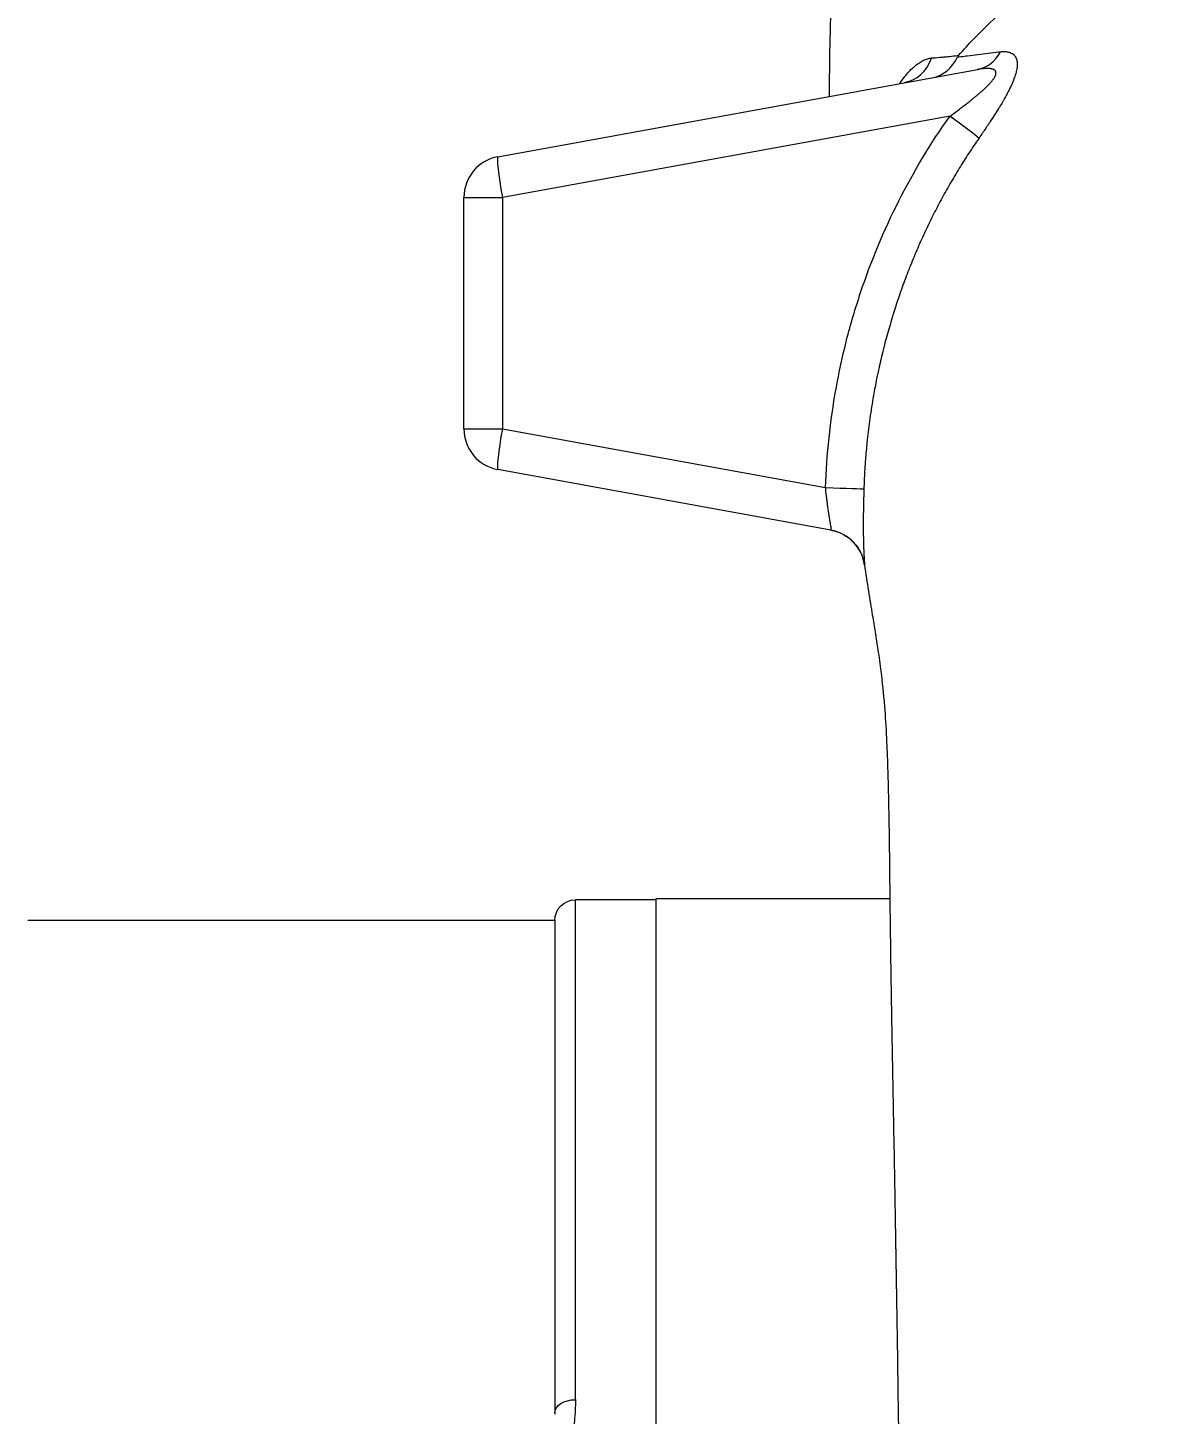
# Model space of a CAD drawing. Header units: millimetres. Extents: x -2122 to 22797, y 3569 to 89276.
# Drawn here: x -874.7 to -660.8, y 87982.9 to 88247.2 of the extents above; entities that cross this region are included whole.
import ezdxf

# ---------------------------------------------------------------- set-up
doc = ezdxf.new("R2010")
doc.units = ezdxf.units.MM
doc.header["$LTSCALE"] = 20
doc.layers.add('IA-DIBUJO', color=3, linetype='Continuous', lineweight=30)
doc.layers.add('IA-DIM', color=7, linetype='Continuous')
doc.styles.add('ING-AMB', font='romans.shx', dxfattribs={"width": 0.75, "oblique": 15})
doc.dimstyles.new('ING-AMB 20', dxfattribs={"dimscale": 20, "dimtxt": 3, "dimasz": 2.5, "dimexe": 1, "dimexo": 1, "dimgap": 1, "dimtad": 1, "dimdec": 0, "dimzin": 0, "dimdsep": 46, "dimtxsty": 'ING-AMB', "dimcen": 0.1, "dimclrd": 7, "dimclre": 7, "dimclrt": 2, "dimadec": 0, "dimazin": 0, "dimtfac": 1, "dimtdec": 0, "dimtmove": 0, "dimatfit": 0, "dimfxl": 1.25, "dimtolj": 1, "dimtzin": 0, "dimarcsym": 1})

# ---------------------------------------------------------------- blocks, each defined once
blk = doc.blocks.new('*D17')
at = {"layer": 'Defpoints', "color": 0, "transparency": 16777216}
for p in [(-947.86, 88936.89), (-607.86, 88704.58), (-947.86, 88101.68)]:
    blk.add_point(p, dxfattribs=at)
at = {"layer": 'IA-DIM', "color": 7, "lineweight": -2, "transparency": 16777216}
for p, q in [((-947.86, 88121.68), (-947.86, 88956.89)), ((-607.86, 88724.58), (-607.86, 88956.89)), ((-657.86, 88936.89), (-897.86, 88936.89))]:
    blk.add_line(p, q, dxfattribs=at)
at = {"layer": 'IA-DIM', "color": 7, "transparency": 16777216}
for points in [[(-897.86, 88945.23), (-897.86, 88928.56), (-947.86, 88936.89)], [(-657.86, 88945.23), (-657.86, 88928.56), (-607.86, 88936.89)]]:
    blk.add_solid(points, dxfattribs=at)
at = {"layer": 'IA-DIM', "color": 2, "transparency": 16777216, "insert": (-777.86, 88986.89), "char_height": 60, "attachment_point": 5, "style": 'ING-AMB'}
blk.add_mtext('\\A1;340', dxfattribs=at)
blk = doc.blocks.new('*D28')
at = {"layer": 'Defpoints', "color": 0, "transparency": 16777216}
for p in [(2200.2, 89055.28), (-947.86, 88101.68), (2200.2, 88063.32)]:
    blk.add_point(p, dxfattribs=at)
at = {"layer": 'IA-DIM', "color": 7, "lineweight": -2, "transparency": 16777216}
for p, q in [((-947.86, 88121.68), (-947.86, 89075.28)), ((2200.2, 88083.32), (2200.2, 89075.28)), ((-897.86, 89055.28), (2150.2, 89055.28))]:
    blk.add_line(p, q, dxfattribs=at)
at = {"layer": 'IA-DIM', "color": 7, "transparency": 16777216}
for points in [[(-897.86, 89063.61), (-897.86, 89046.95), (-947.86, 89055.28)], [(2150.2, 89063.61), (2150.2, 89046.95), (2200.2, 89055.28)]]:
    blk.add_solid(points, dxfattribs=at)
at = {"layer": 'IA-DIM', "color": 2, "transparency": 16777216, "insert": (626.17, 89105.28), "char_height": 60, "attachment_point": 5, "style": 'ING-AMB'}
blk.add_mtext('\\A1;3148', dxfattribs=at)

msp = doc.modelspace()

# ---------------------------------------------------------------- linework, layer by layer
at = {"layer": 'IA-DIBUJO', "color": 3, "linetype": 'Continuous', "lineweight": 0, "extrusion": (2.06626e-48, 1, -1.83697e-16)}
for p, q in [((-785.08, 88222.63), (-693.65, 88239.26)), ((-698.91, 88230.37), (-784.24, 88214.86)), ((-791.57, 88170.76), (-791.57, 88214.86)), ((-791.57, 88214.86), (-784.24, 88214.86)), ((-784.24, 88214.86), (-784.24, 88170.76)), ((-791.57, 88170.76), (-784.24, 88170.76)), ((-784.24, 88170.76), (-722.63, 88159.56)), ((-721.62, 88151.45), (-785.08, 88162.99)), ((-770.31, 87985.73), (-770.31, 88081)), ((-755.02, 88081), (-770.31, 88081)), ((-755.02, 88081.2), (-755.02, 87809.58)), ((-710.39, 88081.2), (-755.02, 88081.2)), ((-774.26, 88077.08), (-874.7, 88077.08)), ((-774.26, 88077.08), (-774.26, 87983.09))]:
    msp.add_line(p, q, dxfattribs=at)
at = {"layer": 'IA-DIBUJO', "color": 3, "linetype": 'Continuous', "lineweight": 0}
for centre, start, end in [((-783.67, 88214.86), 100.3048, 180), ((-783.67, 88170.76), 180, 259.6952)]:
    msp.add_arc(centre, 7.9, start, end, dxfattribs=at)
at = {"layer": 'IA-DIBUJO', "color": 3, "linetype": 'Continuous', "lineweight": 0, "extrusion": (1.12482e-32, -1.83697e-16, -1)}
msp.add_arc((770.31, 88077.05), 3.95, 0, 90, dxfattribs=at)
at = {"layer": 'IA-DIBUJO', "color": 3, "linetype": 'Continuous', "lineweight": 0}
for centre, major_axis, ratio, start_param, end_param in [((-695.07, 88247.03), (1.41, -7.77), 0.840148, 0, 0.825746), ((-709.1, 88244.48), (1.41, -7.77), 0.89416, 0, 1.012937), ((-703.75, 88245.45), (-1.41, 7.77), 0.881445, -3.141428, -2.235744), ((-783.67, 88214.86), (-1.41, 7.77), 0.071372, 0, 1.55782), ((-783.67, 88170.76), (-1.41, -7.77), 0.071372, -1.55782, 0), ((-723.03, 88143.68), (1.41, 7.77), 0.999993, -1.251339, 0)]:
    msp.add_ellipse(centre, major_axis=major_axis, ratio=ratio, start_param=start_param, end_param=end_param, dxfattribs=at)
at = {"layer": 'IA-DIBUJO', "color": 3, "linetype": 'Continuous', "lineweight": 0, "extrusion": (9.86076e-32, -1.83697e-16, -1)}
msp.add_ellipse((-699.48, 88230.37), major_axis=(6.44, -4.58), ratio=0.042156, start_param=-1.511681, end_param=-0.360789, dxfattribs=at)
at = {"layer": 'IA-DIBUJO', "color": 3, "linetype": 'Continuous', "lineweight": 0, "extrusion": (9.24446e-33, -1.83697e-16, -1)}
msp.add_ellipse((-723.21, 88159.56), major_axis=(7.9, -0.26), ratio=0.002389, start_param=-1.498236, end_param=-0.083182, dxfattribs=at)
at = {"layer": 'IA-DIBUJO', "color": 3, "linetype": 'Continuous', "lineweight": 0, "extrusion": (1.12482e-32, -1.83697e-16, -1)}
msp.add_ellipse((-770.31, 87983.16), major_axis=(-3.95, 0), ratio=0.648974, start_param=0, end_param=1.570796, dxfattribs=at)
at = {"layer": 'IA-DIBUJO', "color": 3, "linetype": 'Continuous', "lineweight": 0}
for points, knots in [([(-719.96, 88284.39), (-720.16, 88281.22), (-720.35, 88278.07), (-720.77, 88270.92), (-720.99, 88266.93), (-721.44, 88257.58), (-721.64, 88252.24), (-721.88, 88242.64), (-721.94, 88238.36), (-721.95, 88234.11)], [0, 0, 0, 0, 10.003344, 10.003344, 22.864643, 22.864643, 40.258357, 40.258357, 54.513381, 54.513381, 54.513381, 54.513381]), ([(-697.28, 88241.93), (-695.39, 88244.08), (-693.4, 88246.15), (-687.64, 88251.65), (-683.69, 88254.89), (-678.5, 88258.59), (-677.42, 88259.33), (-676.33, 88260.04)], [0.76494953, 0.76494953, 0.76494953, 0.76494953, 0.77083333, 0.77083333, 0.78125, 0.78125, 0.783943, 0.783943, 0.783943, 0.783943]), ([(-697.48, 88241.64), (-697.05, 88241.69), (-696.61, 88241.74), (-696.17, 88241.79), (-695.98, 88241.81), (-695.78, 88241.84), (-695.59, 88241.86), (-694.95, 88241.94), (-694.3, 88242.01), (-693.63, 88242.09), (-692.98, 88242.17), (-692.31, 88242.26), (-691.63, 88242.34), (-690.97, 88242.42), (-690.28, 88242.51), (-689.59, 88242.6), (-689.49, 88242.61), (-689.4, 88242.62), (-689.31, 88242.63)], [0.000114507, 0.000114507, 0.000114507, 0.000114507, 0.001626516, 0.001626516, 0.001626516, 0.002284072, 0.002284072, 0.002284072, 0.004421465, 0.004421465, 0.004421465, 0.006522394, 0.006522394, 0.006522394, 0.00857731, 0.00857731, 0.00857731, 0.008854581, 0.008854581, 0.008854581, 0.008854581]), ([(-689.31, 88242.63), (-689.17, 88242.65), (-689.03, 88242.66), (-688.77, 88242.68), (-688.64, 88242.68), (-688.49, 88242.67), (-688.46, 88242.67), (-688.31, 88242.67), (-688.19, 88242.66), (-687.96, 88242.62), (-687.85, 88242.6), (-687.72, 88242.57), (-687.68, 88242.56), (-687.65, 88242.55), (-687.64, 88242.55), (-687.5, 88242.5), (-687.36, 88242.45), (-687.15, 88242.34), (-687.06, 88242.29), (-686.98, 88242.23), (-686.98, 88242.23), (-686.88, 88242.16), (-686.79, 88242.08), (-686.62, 88241.9), (-686.54, 88241.81), (-686.48, 88241.7), (-686.48, 88241.7), (-686.36, 88241.52), (-686.27, 88241.31), (-686.2, 88241.04), (-686.19, 88241), (-686.18, 88240.95), (-686.18, 88240.94), (-686.15, 88240.78), (-686.13, 88240.62), (-686.11, 88240.31), (-686.11, 88240.16), (-686.12, 88239.98), (-686.12, 88239.96), (-686.14, 88239.76), (-686.16, 88239.57), (-686.21, 88239.22), (-686.25, 88239.05), (-686.3, 88238.84), (-686.31, 88238.8), (-686.41, 88238.39), (-686.53, 88238.01), (-686.69, 88237.56), (-686.71, 88237.51), (-686.81, 88237.25), (-686.89, 88237.04), (-687.06, 88236.64), (-687.14, 88236.46), (-687.34, 88236.02), (-687.46, 88235.76), (-687.69, 88235.29), (-687.8, 88235.08), (-687.94, 88234.8), (-687.98, 88234.74), (-688.15, 88234.4), (-688.3, 88234.13), (-688.53, 88233.72), (-688.61, 88233.58), (-688.73, 88233.37), (-688.77, 88233.31), (-688.97, 88232.95), (-689.15, 88232.65), (-689.41, 88232.22), (-689.48, 88232.1), (-689.59, 88231.93), (-689.63, 88231.87), (-689.91, 88231.4), (-690.17, 88230.99), (-690.7, 88230.16), (-690.98, 88229.74), (-691.31, 88229.24), (-691.36, 88229.16), (-691.44, 88229.05), (-691.46, 88229.01), (-691.89, 88228.38), (-692.3, 88227.77), (-692.94, 88226.84), (-693.16, 88226.51), (-693.39, 88226.18)], [0, 0, 0, 0, 0.00040292, 0.00040292, 0.0007987, 0.0007987, 0.00089563, 0.00089563, 0.00128511, 0.00128511, 0.00165686, 0.00165686, 0.00177767, 0.00177767, 0.00179126, 0.00179126, 0.00231447, 0.00231447, 0.00267937, 0.00267937, 0.0026869, 0.0026869, 0.00314725, 0.00314725, 0.00358253, 0.00358253, 0.00359145, 0.00359145, 0.00434947, 0.00434947, 0.00447816, 0.00447816, 0.00451137, 0.00451137, 0.0049742, 0.0049742, 0.00537379, 0.00537379, 0.00543616, 0.00543616, 0.00588317, 0.00588317, 0.00626942, 0.00626942, 0.00635841, 0.00635841, 0.00716506, 0.00716506, 0.0072741, 0.0072741, 0.0076976, 0.0076976, 0.00806069, 0.00806069, 0.00855222, 0.00855222, 0.00895632, 0.00895632, 0.00907813, 0.00907813, 0.00958646, 0.00958646, 0.00985195, 0.00985195, 0.00996752, 0.00996752, 0.01052269, 0.01052269, 0.01074758, 0.01074758, 0.01085, 0.01085, 0.01160698, 0.01160698, 0.01238884, 0.01238884, 0.01253885, 0.01253885, 0.01259888, 0.01259888, 0.01372253, 0.01372253, 0.01433011, 0.01433011, 0.01433011, 0.01433011]), ([(-708.52, 88236.55), (-708.33, 88236.84), (-708.14, 88237.12), (-707.68, 88237.73), (-707.42, 88238.06), (-706.63, 88238.98), (-706.1, 88239.51), (-705.29, 88240.17), (-705.02, 88240.37), (-704.48, 88240.72), (-704.22, 88240.87), (-703.44, 88241.25), (-702.93, 88241.4), (-702.45, 88241.44)], [0.007051535, 0.007051535, 0.007051535, 0.007051535, 0.007699734, 0.007699734, 0.00855526, 0.00855526, 0.010266312, 0.010266312, 0.011121838, 0.011121838, 0.011977364, 0.011977364, 0.013688416, 0.013688416, 0.013688416, 0.013688416]), ([(-702.45, 88241.44), (-701.94, 88241.48), (-701.42, 88241.52), (-700.89, 88241.57), (-700.7, 88241.59), (-700.51, 88241.6), (-700.32, 88241.62), (-700, 88241.65), (-699.68, 88241.68), (-699.36, 88241.71), (-698.87, 88241.76), (-698.37, 88241.81), (-697.87, 88241.87), (-697.68, 88241.89), (-697.48, 88241.91), (-697.28, 88241.93)], [0, 0, 0, 0, 0.001842276, 0.001842276, 0.001842276, 0.002491345, 0.002491345, 0.002491345, 0.003581603, 0.003581603, 0.003581603, 0.00521535, 0.00521535, 0.00521535, 0.005844649, 0.005844649, 0.005844649, 0.005844649]), ([(-697.28, 88241.93), (-697.29, 88241.92), (-697.3, 88241.92), (-697.33, 88241.88), (-697.35, 88241.85), (-697.4, 88241.79), (-697.42, 88241.76), (-697.45, 88241.7), (-697.47, 88241.67), (-697.48, 88241.64)], [0.00014732, 0.00014732, 0.00014732, 0.00014732, 0.00154569, 0.00154569, 0.00809662, 0.00809662, 0.01342277, 0.01342277, 0.01880557, 0.01880557, 0.01880557, 0.01880557]), ([(-698.91, 88230.37), (-698.57, 88230.63), (-698.22, 88230.88), (-697.88, 88231.14), (-697.55, 88231.38), (-697.22, 88231.63), (-696.89, 88231.88), (-696.8, 88231.94), (-696.72, 88232.01), (-696.63, 88232.07), (-696.35, 88232.28), (-696.07, 88232.5), (-695.79, 88232.72), (-695.57, 88232.89), (-695.35, 88233.06), (-695.13, 88233.23), (-694.94, 88233.39), (-694.74, 88233.54), (-694.55, 88233.7), (-694.52, 88233.72), (-694.49, 88233.74), (-694.47, 88233.76), (-694.31, 88233.89), (-694.15, 88234.02), (-693.99, 88234.15), (-693.85, 88234.27), (-693.7, 88234.4), (-693.56, 88234.52), (-693.52, 88234.55), (-693.48, 88234.58), (-693.45, 88234.61), (-693.4, 88234.65), (-693.36, 88234.69), (-693.31, 88234.73), (-693.17, 88234.84), (-693.04, 88234.96), (-692.9, 88235.08), (-692.78, 88235.19), (-692.65, 88235.31), (-692.52, 88235.42), (-692.52, 88235.43), (-692.51, 88235.43), (-692.5, 88235.44), (-692.4, 88235.54), (-692.29, 88235.64), (-692.18, 88235.73), (-692.08, 88235.83), (-691.99, 88235.92), (-691.89, 88236.02), (-691.8, 88236.11), (-691.71, 88236.19), (-691.62, 88236.28), (-691.55, 88236.36), (-691.47, 88236.44), (-691.39, 88236.52), (-691.32, 88236.6), (-691.25, 88236.68), (-691.18, 88236.76), (-691.12, 88236.83), (-691.05, 88236.9), (-690.99, 88236.98), (-690.98, 88236.99), (-690.97, 88237), (-690.96, 88237.02), (-690.94, 88237.04), (-690.92, 88237.07), (-690.9, 88237.09), (-690.85, 88237.16), (-690.79, 88237.22), (-690.74, 88237.29), (-690.69, 88237.36), (-690.64, 88237.43), (-690.6, 88237.5), (-690.54, 88237.57), (-690.49, 88237.65), (-690.45, 88237.73), (-690.41, 88237.79), (-690.38, 88237.85), (-690.35, 88237.9), (-690.32, 88237.96), (-690.3, 88238.02), (-690.27, 88238.08), (-690.25, 88238.14), (-690.23, 88238.19), (-690.21, 88238.25), (-690.2, 88238.28), (-690.19, 88238.31), (-690.19, 88238.35), (-690.17, 88238.4), (-690.17, 88238.45), (-690.16, 88238.5), (-690.16, 88238.55), (-690.16, 88238.6), (-690.16, 88238.64), (-690.17, 88238.7), (-690.18, 88238.75), (-690.19, 88238.79), (-690.2, 88238.81), (-690.2, 88238.82), (-690.21, 88238.84), (-690.23, 88238.89), (-690.25, 88238.93), (-690.28, 88238.98), (-690.31, 88239.02), (-690.35, 88239.06), (-690.39, 88239.1), (-690.41, 88239.11), (-690.43, 88239.13), (-690.46, 88239.15), (-690.47, 88239.16), (-690.49, 88239.17), (-690.51, 88239.18), (-690.55, 88239.21), (-690.6, 88239.23), (-690.64, 88239.25), (-690.69, 88239.28), (-690.74, 88239.29), (-690.79, 88239.31), (-690.84, 88239.33), (-690.9, 88239.35), (-690.96, 88239.36), (-690.99, 88239.37), (-691.03, 88239.38), (-691.06, 88239.38), (-691.07, 88239.38), (-691.08, 88239.39), (-691.09, 88239.39), (-691.16, 88239.4), (-691.23, 88239.41), (-691.31, 88239.42), (-691.39, 88239.43), (-691.47, 88239.44), (-691.56, 88239.44), (-691.64, 88239.44), (-691.72, 88239.45), (-691.8, 88239.45), (-691.82, 88239.45), (-691.84, 88239.45), (-691.87, 88239.45), (-691.98, 88239.45), (-692.09, 88239.44), (-692.21, 88239.44), (-692.33, 88239.43), (-692.45, 88239.42), (-692.57, 88239.41), (-692.62, 88239.4), (-692.68, 88239.4), (-692.74, 88239.39), (-692.86, 88239.38), (-692.98, 88239.36), (-693.1, 88239.35), (-693.23, 88239.33), (-693.36, 88239.31), (-693.49, 88239.29), (-693.54, 88239.28), (-693.6, 88239.27), (-693.65, 88239.26)], [0, 0, 0, 0, 0.000648292, 0.000648292, 0.000648292, 0.001273891, 0.001273891, 0.001273891, 0.001435369, 0.001435369, 0.001435369, 0.001972697, 0.001972697, 0.001972697, 0.002396382, 0.002396382, 0.002396382, 0.002778352, 0.002778352, 0.002778352, 0.002829057, 0.002829057, 0.002829057, 0.003141122, 0.003141122, 0.003141122, 0.003430342, 0.003430342, 0.003430342, 0.003502927, 0.003502927, 0.003502927, 0.003594573, 0.003594573, 0.003594573, 0.003873123, 0.003873123, 0.003873123, 0.004136506, 0.004136506, 0.004136506, 0.004151674, 0.004151674, 0.004151674, 0.004378759, 0.004378759, 0.004378759, 0.004592962, 0.004592962, 0.004592962, 0.004792764, 0.004792764, 0.004792764, 0.00497157, 0.00497157, 0.00497157, 0.005144074, 0.005144074, 0.005144074, 0.005308729, 0.005308729, 0.005308729, 0.005339783, 0.005339783, 0.005339783, 0.00539186, 0.00539186, 0.00539186, 0.005541634, 0.005541634, 0.005541634, 0.005691408, 0.005691408, 0.005691408, 0.005862437, 0.005862437, 0.005862437, 0.005990956, 0.005990956, 0.005990956, 0.006124238, 0.006124238, 0.006124238, 0.00625309, 0.00625309, 0.00625309, 0.006334082, 0.006334082, 0.006334082, 0.006462067, 0.006462067, 0.006462067, 0.006590051, 0.006590051, 0.006590051, 0.006734356, 0.006734356, 0.006734356, 0.00678538, 0.00678538, 0.00678538, 0.006943112, 0.006943112, 0.006943112, 0.007108754, 0.007108754, 0.007108754, 0.007189147, 0.007189147, 0.007189147, 0.007253695, 0.007253695, 0.007253695, 0.007390394, 0.007390394, 0.007390394, 0.007531179, 0.007531179, 0.007531179, 0.007678951, 0.007678951, 0.007678951, 0.007768756, 0.007768756, 0.007768756, 0.007788242, 0.007788242, 0.007788242, 0.007969121, 0.007969121, 0.007969121, 0.008158589, 0.008158589, 0.008158589, 0.008335288, 0.008335288, 0.008335288, 0.008387338, 0.008387338, 0.008387338, 0.008625769, 0.008625769, 0.008625769, 0.008872079, 0.008872079, 0.008872079, 0.008986433, 0.008986433, 0.008986433, 0.009223852, 0.009223852, 0.009223852, 0.009479259, 0.009479259, 0.009479259, 0.009585529, 0.009585529, 0.009585529, 0.009585529]), ([(-706.89, 88236.95), (-706.89, 88236.95), (-706.91, 88236.94), (-707.06, 88236.88), (-707.31, 88236.77), (-707.69, 88236.71)], [20.08457, 20.08457, 20.08457, 20.08457, 21.07001, 21.07001, 23.472554, 23.472554, 23.472554, 23.472554]), ([(-722.63, 88159.56), (-722.43, 88165.92), (-721.75, 88172.19), (-720.64, 88178.39), (-720.09, 88181.49), (-719.42, 88184.57), (-718.64, 88187.63), (-718.25, 88189.16), (-717.83, 88190.69), (-717.38, 88192.21), (-716.93, 88193.73), (-716.46, 88195.25), (-715.96, 88196.75), (-713.95, 88202.77), (-711.52, 88208.59), (-708.68, 88214.19), (-705.85, 88219.8), (-702.6, 88225.2), (-698.91, 88230.37)], [0, 0, 0, 0, 0.00956555, 0.00956555, 0.00956555, 0.01434832, 0.01434832, 0.01434832, 0.01673971, 0.01673971, 0.01673971, 0.01913109, 0.01913109, 0.01913109, 0.02869664, 0.02869664, 0.02869664, 0.03826219, 0.03826219, 0.03826219, 0.03826219]), ([(-693.39, 88226.18), (-693.65, 88225.82), (-693.89, 88225.46), (-694.78, 88224.15), (-695.41, 88223.2), (-696.64, 88221.28), (-697.25, 88220.3), (-698.43, 88218.31), (-699.01, 88217.31), (-700.15, 88215.29), (-700.7, 88214.26), (-701.61, 88212.54), (-701.96, 88211.84), (-702.36, 88211.05), (-702.4, 88210.97), (-702.97, 88209.81), (-703.48, 88208.74), (-704.48, 88206.58), (-704.96, 88205.49), (-705.9, 88203.3), (-706.35, 88202.19), (-707.21, 88199.98), (-707.63, 88198.86), (-708.24, 88197.18), (-708.44, 88196.62), (-708.81, 88195.51), (-708.99, 88194.98), (-709.44, 88193.62), (-709.7, 88192.79), (-710.13, 88191.36), (-710.31, 88190.76), (-710.82, 88189.01), (-711.13, 88187.86), (-711.5, 88186.42), (-711.58, 88186.13), (-711.93, 88184.72), (-712.2, 88183.59), (-712.61, 88181.74), (-712.76, 88181.02), (-713.12, 88179.23), (-713.32, 88178.16), (-713.76, 88175.65), (-713.99, 88174.2), (-714.38, 88171.39), (-714.55, 88170.04), (-714.71, 88168.53), (-714.73, 88168.38), (-714.86, 88167.1), (-714.96, 88165.97), (-715.06, 88164.69), (-715.07, 88164.54), (-715.16, 88163.25), (-715.23, 88162.1), (-715.3, 88160.4), (-715.32, 88159.85), (-715.34, 88159.3)], [0, 0, 0, 0, 0.00066088, 0.00066088, 0.00237185, 0.00237185, 0.00411335, 0.00411335, 0.00586778, 0.00586778, 0.00763457, 0.00763457, 0.00882342, 0.00882342, 0.00897191, 0.00897191, 0.01077547, 0.01077547, 0.01258552, 0.01258552, 0.01439294, 0.01439294, 0.01618791, 0.01618791, 0.01709224, 0.01709224, 0.01794382, 0.01794382, 0.01924338, 0.01924338, 0.0201868, 0.0201868, 0.0219802, 0.0219802, 0.02242978, 0.02242978, 0.02417079, 0.02417079, 0.02528298, 0.02528298, 0.02691574, 0.02691574, 0.0291217, 0.0291217, 0.03117409, 0.03117409, 0.03140169, 0.03140169, 0.03311289, 0.03311289, 0.03333042, 0.03333042, 0.03506166, 0.03506166, 0.03588765, 0.03588765, 0.03588765, 0.03588765]), ([(-721.62, 88151.45), (-721.58, 88151.44), (-721.57, 88151.48), (-721.56, 88151.55), (-721.56, 88151.56), (-721.56, 88151.58), (-721.56, 88151.59), (-721.56, 88151.63), (-721.56, 88151.69), (-721.57, 88151.75), (-721.57, 88151.76), (-721.57, 88151.77), (-721.57, 88151.78), (-721.57, 88151.85), (-721.58, 88151.92), (-721.59, 88152), (-721.6, 88152.02), (-721.6, 88152.04), (-721.6, 88152.05), (-721.6, 88152.06), (-721.6, 88152.06), (-721.6, 88152.07), (-721.62, 88152.21), (-721.65, 88152.38), (-721.68, 88152.56), (-721.69, 88152.64), (-721.71, 88152.72), (-721.72, 88152.81), (-721.72, 88152.82), (-721.73, 88152.83), (-721.73, 88152.84), (-721.75, 88152.98), (-721.78, 88153.13), (-721.8, 88153.29), (-721.83, 88153.46), (-721.86, 88153.64), (-721.89, 88153.83), (-721.89, 88153.84), (-721.9, 88153.86), (-721.9, 88153.87), (-721.94, 88154.14), (-721.99, 88154.43), (-722.04, 88154.74), (-722.05, 88154.85), (-722.07, 88154.95), (-722.08, 88155.06), (-722.13, 88155.37), (-722.17, 88155.68), (-722.22, 88156.01), (-722.24, 88156.16), (-722.26, 88156.31), (-722.28, 88156.46), (-722.28, 88156.48), (-722.28, 88156.49), (-722.28, 88156.5), (-722.31, 88156.73), (-722.34, 88156.97), (-722.37, 88157.21), (-722.4, 88157.46), (-722.43, 88157.72), (-722.46, 88157.98), (-722.46, 88157.99), (-722.46, 88158), (-722.46, 88158), (-722.51, 88158.39), (-722.55, 88158.78), (-722.59, 88159.17), (-722.61, 88159.3), (-722.62, 88159.43), (-722.63, 88159.56)], [0, 0, 0, 0, 0.000674514, 0.000674514, 0.000674514, 0.000780683, 0.000780683, 0.000780683, 0.001111302, 0.001111302, 0.001111302, 0.001169542, 0.001169542, 0.001169542, 0.001490641, 0.001490641, 0.001490641, 0.001558266, 0.001558266, 0.001558266, 0.001577393, 0.001577393, 0.001577393, 0.002115457, 0.002115457, 0.002115457, 0.002339018, 0.002339018, 0.002339018, 0.00236609, 0.00236609, 0.00236609, 0.002731216, 0.002731216, 0.002731216, 0.003124617, 0.003124617, 0.003124617, 0.003154786, 0.003154786, 0.003154786, 0.003722583, 0.003722583, 0.003722583, 0.003915676, 0.003915676, 0.003915676, 0.00445888, 0.00445888, 0.00445888, 0.004710855, 0.004710855, 0.004710855, 0.00473218, 0.00473218, 0.00473218, 0.005109621, 0.005109621, 0.005109621, 0.005509089, 0.005509089, 0.005509089, 0.005520876, 0.005520876, 0.005520876, 0.006115251, 0.006115251, 0.006115251, 0.006309573, 0.006309573, 0.006309573, 0.006309573]), ([(-715.34, 88159.3), (-715.36, 88158.48), (-715.38, 88157.67), (-715.4, 88156.87), (-715.41, 88156.72), (-715.41, 88156.57), (-715.41, 88156.42), (-715.41, 88156.4), (-715.41, 88156.39), (-715.41, 88156.38), (-715.42, 88156.09), (-715.43, 88155.79), (-715.43, 88155.5), (-715.43, 88155.33), (-715.44, 88155.17), (-715.44, 88155.01), (-715.44, 88154.99), (-715.44, 88154.97), (-715.44, 88154.95), (-715.45, 88154.51), (-715.45, 88154.08), (-715.45, 88153.66), (-715.45, 88153.63), (-715.45, 88153.6), (-715.45, 88153.58), (-715.46, 88153.26), (-715.46, 88152.94), (-715.46, 88152.63), (-715.46, 88152.51), (-715.46, 88152.38), (-715.46, 88152.26), (-715.46, 88152.04), (-715.46, 88151.83), (-715.46, 88151.61), (-715.45, 88151.45), (-715.45, 88151.29), (-715.45, 88151.13), (-715.45, 88151.09), (-715.45, 88151.05), (-715.45, 88151.01), (-715.45, 88150.72), (-715.44, 88150.44), (-715.44, 88150.17), (-715.43, 88149.84), (-715.43, 88149.52), (-715.42, 88149.22), (-715.42, 88149.12), (-715.41, 88149.02), (-715.41, 88148.92), (-715.41, 88148.87), (-715.41, 88148.83), (-715.41, 88148.79), (-715.4, 88148.5), (-715.39, 88148.22), (-715.38, 88147.96), (-715.37, 88147.74), (-715.36, 88147.54), (-715.35, 88147.34), (-715.35, 88147.26), (-715.34, 88147.18), (-715.34, 88147.1), (-715.34, 88147.07), (-715.34, 88147.04), (-715.34, 88147), (-715.32, 88146.76), (-715.31, 88146.53), (-715.3, 88146.33), (-715.29, 88146.13), (-715.28, 88145.94), (-715.27, 88145.78), (-715.27, 88145.76), (-715.27, 88145.74), (-715.26, 88145.72), (-715.26, 88145.61), (-715.25, 88145.51), (-715.24, 88145.42), (-715.24, 88145.39), (-715.24, 88145.35), (-715.24, 88145.31), (-715.24, 88145.3), (-715.24, 88145.3), (-715.24, 88145.29), (-715.24, 88145.28), (-715.24, 88145.28), (-715.23, 88145.28), (-715.23, 88145.16), (-715.22, 88145.06), (-715.22, 88144.99), (-715.21, 88144.98), (-715.21, 88144.98), (-715.21, 88144.97), (-715.21, 88144.85), (-715.2, 88144.78), (-715.2, 88144.77), (-715.21, 88144.77), (-715.21, 88144.77), (-715.21, 88144.77)], [0, 0, 0, 0, 0.00123588, 0.00123588, 0.00123588, 0.00146668, 0.00146668, 0.00146668, 0.00148388, 0.00148388, 0.00148388, 0.0019396, 0.0019396, 0.0019396, 0.00219563, 0.00219563, 0.00219563, 0.00222582, 0.00222582, 0.00222582, 0.00292404, 0.00292404, 0.00292404, 0.00296776, 0.00296776, 0.00296776, 0.00349554, 0.00349554, 0.00349554, 0.00370971, 0.00370971, 0.00370971, 0.00408856, 0.00408856, 0.00408856, 0.00438028, 0.00438028, 0.00438028, 0.00445165, 0.00445165, 0.00445165, 0.00498225, 0.00498225, 0.00498225, 0.00562461, 0.00562461, 0.00562461, 0.00584339, 0.00584339, 0.00584339, 0.00593553, 0.00593553, 0.00593553, 0.00658003, 0.00658003, 0.00658003, 0.00710163, 0.00710163, 0.00710163, 0.00732074, 0.00732074, 0.00732074, 0.00741941, 0.00741941, 0.00741941, 0.00812387, 0.00812387, 0.00812387, 0.00881751, 0.00881751, 0.00881751, 0.00890329, 0.00890329, 0.00890329, 0.00937188, 0.00937188, 0.00937188, 0.0095737, 0.0095737, 0.0095737, 0.00962315, 0.00962315, 0.00962315, 0.00964524, 0.00964524, 0.00964524, 0.01033471, 0.01033471, 0.01033471, 0.01038718, 0.01038718, 0.01038718, 0.01156833, 0.01156833, 0.01156833, 0.01187106, 0.01187106, 0.01187106, 0.01187106]), ([(-721.62, 88151.45), (-721.25, 88151.38), (-720.88, 88151.29), (-720.18, 88151.05), (-719.83, 88150.91), (-718.75, 88150.37), (-718.05, 88149.87), (-716.86, 88148.68), (-716.36, 88147.98), (-715.6, 88146.48), (-715.34, 88145.66), (-715.22, 88144.82)], [0, 0, 0, 0, 1.131631, 1.131631, 2.240628, 2.240628, 4.757519, 4.757519, 7.274117, 7.274117, 9.806856, 9.806856, 9.806856, 9.806856]), ([(-715.22, 88144.82), (-714.97, 88143.14), (-714.71, 88141.43), (-714.2, 88138.2), (-713.95, 88136.69), (-713.53, 88134.12), (-713.35, 88133.03), (-712.99, 88130.82), (-712.82, 88129.72), (-712.46, 88127.25), (-712.27, 88125.91), (-711.85, 88122.49), (-711.62, 88120.35), (-711.27, 88116.03), (-711.14, 88114.05), (-710.94, 88110.08), (-710.87, 88108.16), (-710.75, 88104.42), (-710.71, 88102.64), (-710.62, 88098.72), (-710.58, 88096.54), (-710.51, 88091.82), (-710.48, 88089.26), (-710.42, 88083.78), (-710.39, 88080.85), (-710.31, 88074.67), (-710.27, 88071.41), (-710.16, 88064.06), (-710.09, 88059.93), (-709.94, 88051.18), (-709.85, 88046.56), (-709.68, 88037.11), (-709.58, 88032.28), (-709.41, 88022.35), (-709.32, 88017.23), (-709.15, 88006.99), (-709.07, 88001.86), (-708.91, 87991.51), (-708.84, 87986.29), (-708.69, 87975.73), (-708.61, 87970.4), (-708.47, 87959.79), (-708.39, 87954.52), (-708.23, 87943.73), (-708.15, 87938.21), (-707.99, 87927.05), (-707.91, 87921.41), (-707.74, 87910.1), (-707.66, 87904.42), (-707.5, 87893.09), (-707.42, 87887.44), (-707.26, 87876.16), (-707.18, 87870.52), (-707.02, 87859.22), (-706.95, 87853.55), (-706.79, 87842.21), (-706.71, 87836.53), (-706.55, 87825.15), (-706.48, 87819.45), (-706.32, 87808.05), (-706.24, 87802.35), (-706.08, 87790.98), (-706, 87785.3), (-705.84, 87774.01), (-705.76, 87768.38), (-705.6, 87757.18), (-705.52, 87751.6), (-705.36, 87740.46), (-705.28, 87734.9), (-705.12, 87723.83), (-705.04, 87718.31), (-704.87, 87707.34), (-704.79, 87701.89), (-704.62, 87691.06), (-704.54, 87685.69), (-704.38, 87675.06), (-704.3, 87669.8), (-704.13, 87659.43), (-704.05, 87654.31), (-703.89, 87644.23), (-703.81, 87639.25), (-703.64, 87629.45), (-703.56, 87624.62), (-703.4, 87615.15), (-703.32, 87610.49), (-703.15, 87601.4), (-703.07, 87596.95), (-702.91, 87588.25), (-702.83, 87584), (-702.66, 87575.65), (-702.58, 87571.55), (-702.41, 87563.53), (-702.33, 87559.61), (-702.16, 87551.95), (-702.08, 87548.21), (-701.91, 87540.93), (-701.83, 87537.39), (-701.74, 87533.8), (-701.74, 87533.64), (-701.73, 87533.47)], [0, 0, 0, 0, 10.00092, 10.00092, 20.941103, 20.941103, 30.552526, 30.552526, 41.825061, 41.825061, 56.912998, 56.912998, 78.582332, 78.582332, 94.331726, 94.331726, 106.216325, 106.216325, 115.797445, 115.797445, 126.54407, 126.54407, 138.254374, 138.254374, 150.838027, 150.838027, 164.075849, 164.075849, 180.39785, 180.39785, 197.982989, 197.982989, 215.742377, 215.742377, 234.019178, 234.019178, 251.798818, 251.798818, 269.463945, 269.463945, 287.090127, 287.090127, 304.138365, 304.138365, 321.698746, 321.698746, 339.359471, 339.359471, 356.922117, 356.922117, 374.190747, 374.190747, 391.291549, 391.291549, 408.364569, 408.364569, 425.432003, 425.432003, 442.521198, 442.521198, 459.629495, 459.629495, 476.715674, 476.715674, 493.739377, 493.739377, 510.769869, 510.769869, 527.903166, 527.903166, 545.118732, 545.118732, 562.392703, 562.392703, 579.698108, 579.698108, 596.983904, 596.983904, 614.188653, 614.188653, 631.343249, 631.343249, 648.4872, 648.4872, 665.544881, 665.544881, 682.457961, 682.457961, 699.290708, 699.290708, 716.216397, 716.216397, 733.209174, 733.209174, 750.266087, 750.266087, 767.385274, 767.385274, 768.192772, 768.192772, 768.192772, 768.192772]), ([(-770.31, 87985.73), (-770.31, 87984.39), (-770.38, 87983.04), (-770.59, 87980.77), (-770.69, 87979.86), (-770.82, 87978.94)], [0, 0, 0, 0, 0.002669896, 0.002669896, 0.004460236, 0.004460236, 0.004460236, 0.004460236])]:
    msp.add_open_spline(points, degree=3, knots=knots, dxfattribs=at)
for points in [[(-715.21, 88144.77), (-715.21, 88144.79), (-715.22, 88144.81), (-715.22, 88144.82)], [(-774.26, 87983.09), (-774.26, 87983.04), (-774.26, 87982.99), (-774.26, 87982.95)]]:
    msp.add_open_spline(points, degree=3, dxfattribs=at)

# ---------------------------------------------------------------- dimensions: what is measured, and where the dimension line sits
at = {"layer": 'IA-DIM'}
for base, p1, p2, picture, middle in [((2200.2, 89055.28), (-947.86, 88101.68), (2200.2, 88063.32), '*D28', (626.17, 89105.28)), ((-947.86, 88936.89), (-607.86, 88704.58), (-947.86, 88101.68), '*D17', (-777.86, 88986.89))]:
    dim = msp.add_linear_dim(base=base, p1=p1, p2=p2, dimstyle='ING-AMB 20', override={"dimpost": '\\X'}, dxfattribs=at)
    dim.commit()
    dim.dimension.update_dxf_attribs({"geometry": picture, "text_midpoint": middle})

doc.saveas('drawing.dxf')
